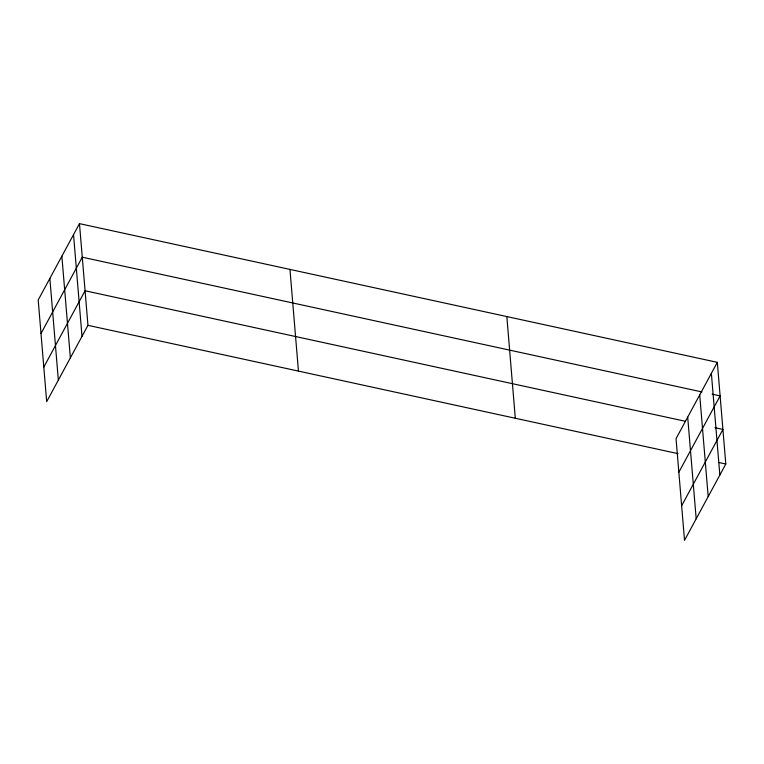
<?xml version="1.0" encoding="UTF-8"?>
<svg xmlns="http://www.w3.org/2000/svg" width="764" height="764" viewBox="0 0 764 764"><rect width="100%" height="100%" fill="white"/><g stroke="black" fill="none" stroke-linecap="round" stroke-linejoin="round"><path stroke-width="1.15" d="M79.475 223.642L38.2 299.975L46.68 401.663L87.955 325.33L79.475 223.642L717.32 362.337L725.8 464.025L684.525 540.358L676.044 438.67L717.32 362.337M40.998 333.534L82.273 257.201L701.915 391.932M43.796 367.092L85.071 290.759L685.365 421.289M678.843 472.228L720.118 395.895L712.153 394.157M681.641 505.787L722.916 429.444L714.951 427.716M87.955 325.33L678.012 453.635M718.972 462.535L725.8 464.025M711.37 373.338L719.85 475.027M699.709 394.902L708.19 496.581M687.696 417.115L696.185 518.794M506.828 316.563L515.308 418.252M289.957 269.415L298.447 371.094M73.525 234.643L82.006 336.332M61.865 256.207L70.355 357.896M49.861 278.421L58.341 380.1"/></g></svg>
